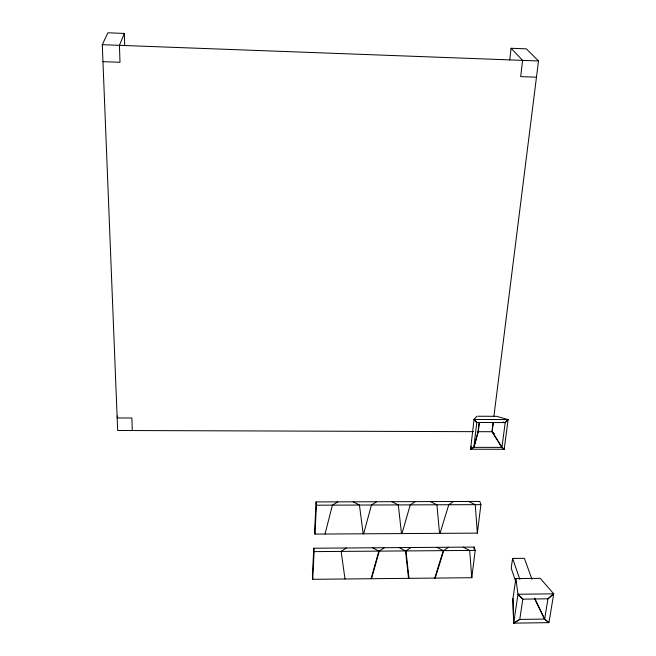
<?xml version="1.0" encoding="UTF-8"?>
<svg xmlns="http://www.w3.org/2000/svg" width="656" height="656" viewBox="0 0 656 656"><rect width="100%" height="100%" fill="white"/><g stroke="black" fill="none" stroke-linecap="round" stroke-linejoin="round"><path stroke-width="0.98" d="M313.781 548.219L312.412 575.837L312.74 579.305L471.787 577.715L475.19 550.4L474.181 547.063L313.781 548.219L314.109 551.614L312.74 579.305M316.061 501.93L314.642 530.745L314.978 534.091L477.347 533.131L480.897 504.644L479.839 501.43L316.061 501.93L316.413 505.194L314.978 534.091M509.728 60.016L511.073 48.265L526.342 48.847L538.51 60.967L493.878 416.486M476.879 416.224L474.058 419.43L470.565 449.221L504.185 449.278L508.113 419.586L496.584 416.322L477.863 416.232M493.312 422.472L492.172 431.566L501.971 447.228L504.193 449.27L501.758 447.392L474.026 447.343L470.573 449.221L473.853 447.179L476.756 422.644L474.05 419.438L508.105 419.586L505.005 422.587L476.969 422.472L474.058 419.43M479.175 422.415L478.085 431.517L473.853 447.179M479.339 422.579L478.257 431.681L474.026 447.343M473.935 549.08L474.181 547.063M493.115 422.587L491.967 431.722L501.758 447.392M501.971 447.228L505.177 422.759L508.113 419.586M531.942 579.223L524.398 558.33L512.598 558.428L511.196 568.219L516.092 582.585M534.615 598.264L544.66 619.075L548.957 622.7L553.705 593.828L540.249 578.338L515.862 578.584L512.951 598.559L513.697 623.2L519.765 619.42L544.513 619.075L548.892 622.642L513.632 623.143L512.885 598.502M513.697 623.2L517.978 594.246L515.862 578.584M544.66 619.075L547.94 598.854L553.705 593.828L517.969 594.246L522.816 599.149L547.875 598.789L553.713 593.836M117.522 415.97L117.162 417.946L131.872 418.011L132.291 430.541M325.032 534.033L332.403 505.136L337.766 501.865M363.621 533.804L371.468 505.005L376.618 501.742M470.836 448.245L471.369 446.277M371.066 578.723L378.824 551.122L372.608 547.793M371.526 578.723L379.299 551.122L384.293 547.711M401.948 533.574L410.254 504.882L415.199 501.627M440.012 533.353L448.77 504.751L453.509 501.512M434.748 578.092L443.259 550.638L436.83 547.334M435.207 578.084L443.727 550.638L448.384 547.243M473.558 431.664L117.662 430.492L102.287 44.698L107.887 32.8L124.304 33.431L119.433 45.338L119.999 62.287L102.967 61.68M410.861 547.514L405.998 550.925L408.991 578.346M346.327 547.981L341.128 551.409L345.007 578.986M513.632 623.143L519.765 619.42L522.816 599.149L517.969 594.246M314.109 551.614L475.19 550.4M316.413 505.194L480.897 504.644M477.65 431.681L491.967 431.722L494.386 433.624M102.287 44.698L538.51 60.967M536.477 77.195L520.675 76.629L522.619 60.377L511.073 48.265M503.086 422.038L505.177 422.759M468.573 501.463L475.239 504.661L477.347 533.131M430.361 501.578L436.912 504.792L439.545 533.353M391.886 501.701L398.315 504.915L401.48 533.582M463.144 547.145L469.655 550.441L471.787 577.715L471.295 576.009M353.149 501.815L359.439 505.046L363.145 533.812M399.225 547.604L405.531 550.925L408.532 578.354M534.476 598.264L544.513 619.075M512.598 558.428L519.839 579.346M124.304 33.431L124.689 45.666"/></g></svg>
